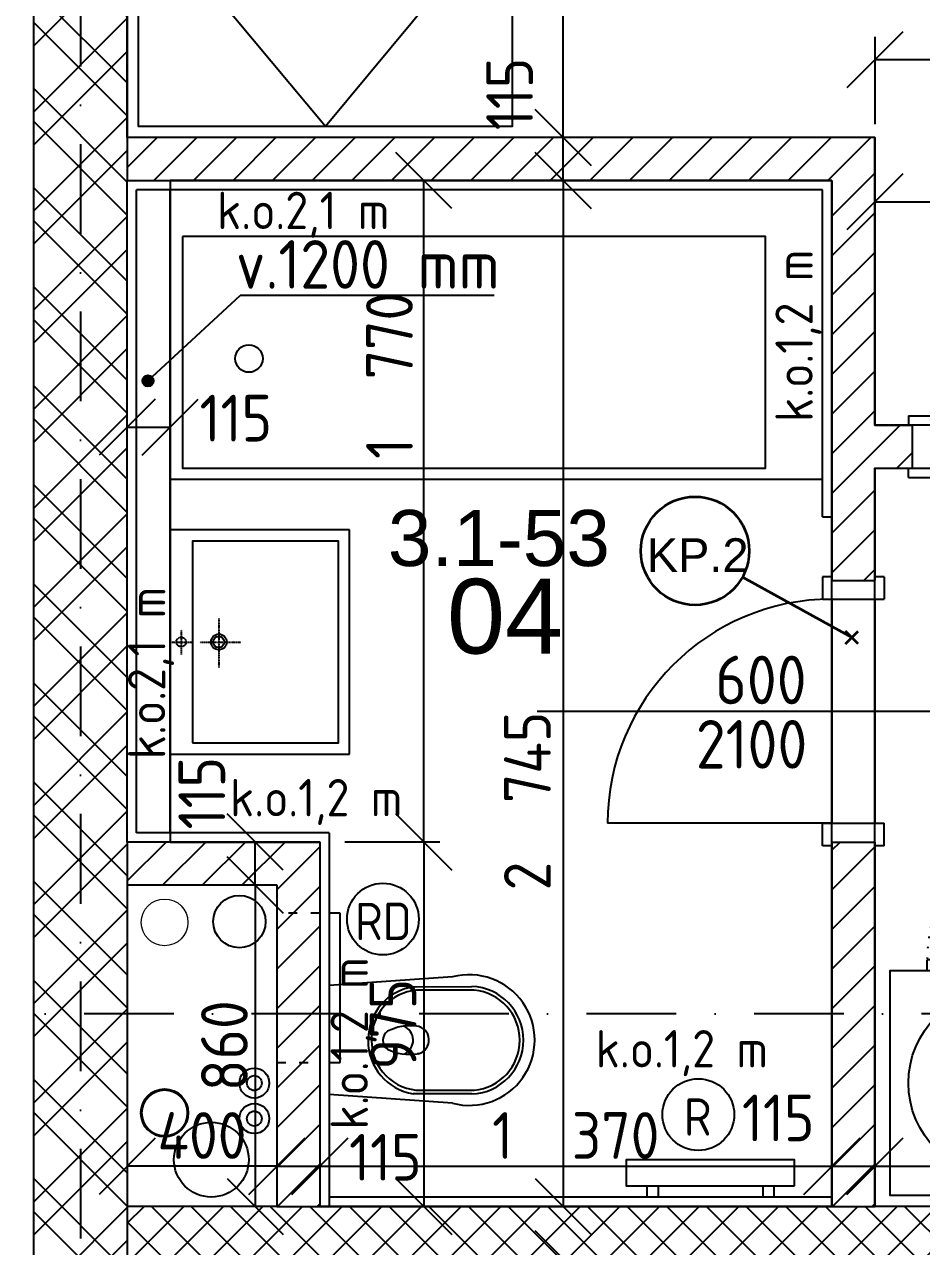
# Model space of a CAD drawing. Extents: x 4511820 to 5180432, y -1526536 to -944957.
# Drawn here: x 5007426 to 5009826, y -1163197 to -1159927 of the extents above; entities that cross this region are included whole.
import ezdxf

# ---------------------------------------------------------------- set-up
doc = ezdxf.new("R2010")
doc.units = 0
doc.header["$MEASUREMENT"] = 0
for name, pattern in [('ACAD_ISO03W100', [30, 12, -18]), ('ACAD_ISO07W100', [3.5, 0.5, -3]), ('BODKOCIARKOVANA_3', [5.6, 3, -1.3, 0, -1.3]), ('DASHED', [0.75, 0.5, -0.25])]:
    doc.linetypes.add(name, pattern=pattern)
doc.layers.get('0').update_dxf_attribs({"linetype": 'CONTINUOUS'})
doc.layers.get('Defpoints').update_dxf_attribs({"color": 61, "linetype": 'CONTINUOUS'})
for name, color, linetype in [('DVERE', 45, 'CONTINUOUS'), ('KÓTY', 4, 'CONTINUOUS'), ('MÚRY', 1, 'CONTINUOUS'), ('osi', 253, 'CONTINUOUS'), ('Plochy', 41, 'CONTINUOUS'), ('POPIS', 7, 'CONTINUOUS'), ('TENKÁ', 7, 'CONTINUOUS'), ('tzb', 153, 'CONTINUOUS'), ('Z-Kúrenie', 101, 'CONTINUOUS'), ('ZARIADENIE', 47, 'CONTINUOUS'), ('ZARIADENIE1', 145, 'CONTINUOUS'), ('ZARIADOVACIE', 144, 'CONTINUOUS'), ('zz-vetr', 52, 'CONTINUOUS'), ('ŠRAFY', 82, 'CONTINUOUS')]:
    doc.layers.add(name, color=color, linetype=linetype)
for name, color, linetype, lineweight in [('preklady', 74, 'CONTINUOUS', 35), ('zz-kanal-daždová', 136, 'CONTINUOUS', 40), ('zz-kanal-splaskova', 37, 'CONTINUOUS', 18)]:
    doc.layers.add(name, color=color, linetype=linetype, lineweight=lineweight)
doc.styles.add('ARIAL', font='arial.ttf')
doc.styles.add('STYLE1', font='isocp.shx')
doc.dimstyles.new('STANDARD-50', dxfattribs={"dimtxt": 125, "dimasz": 150, "dimexe": 10, "dimexo": 200, "dimgap": 20, "dimtad": 1, "dimdsep": 46, "dimlunit": 6, "dimtxsty": 'STYLE1', "dimblk1": 'OBLIQUE', "dimblk2": 'OBLIQUE', "dimsah": 1, "dimcen": 2.5, "dimse1": 1, "dimse2": 1, "dimadec": 0, "dimazin": 0, "dimtfac": 1, "dimtmove": 1, "dimatfit": 3, "dimldrblk": 'OBLIQUE', "dimfxl": 1, "dimtolj": 1, "dimtzin": 0, "dimarcsym": 0})
pattern_1 = [(45, (515270.5, 303822), (-53.0330086, 53.0330086), [])]

# ---------------------------------------------------------------- blocks, each defined once
blk = doc.blocks.new('pračka')
at = {"layer": 'ZARIADENIE1', "color": 8, "linetype": 'ACAD_ISO07W100', "ltscale": 8}
blk.add_line((4536136.9, -1117296.3), (4536419.7, -1117579.2), dxfattribs=at)
at = {"layer": 'ZARIADENIE1', "color": 8}
for p, q in [((4536419.7, -1117579.2), (4536019.7, -1117579.2)), ((4536019.7, -1117609.2), (4536019.7, -1117579.2)), ((4536419.7, -1117609.2), (4536419.7, -1117579.2))]:
    blk.add_line(p, q, dxfattribs=at)
blk.add_lwpolyline([(4536519.7, -1118209.2), (4536519.7, -1117609.2), (4535919.7, -1117609.2), (4535919.7, -1118209.2)], close=True, dxfattribs=at)
blk.add_circle((4536219.7, -1117909.2), 250, dxfattribs=at)
at = {"layer": 'ZARIADENIE1', "color": 8, "linetype": 'ACAD_ISO07W100', "ltscale": 8}
blk.add_arc((4536419.7, -1117579.2), 400, 135, 180, dxfattribs=at)
blk = doc.blocks.new('_OBLIQUE')
at = {"color": 0, "linetype": 'ByBlock'}
blk.add_line((-0.5, -0.5), (0.5, 0.5), dxfattribs=at)
blk = doc.blocks.new('*D12940')
at = {"layer": 'Defpoints', "color": 0}
for p in [(4980571, -1161904.2), (5007401, -1170664.2), (4980571, -1172433.9)]:
    blk.add_point(p, dxfattribs=at)
at = {"layer": 'KÓTY', "color": 0, "lineweight": -2}
blk.add_line((5007401, -1172433.9), (4980571, -1172433.9), dxfattribs=at)
at = {"layer": 'KÓTY', "color": 0, "linetype": 'ByBlock', "lineweight": -2, "xscale": 150, "yscale": 150, "zscale": 150, "rotation": 180}
blk.add_blockref('_OBLIQUE', (4980571, -1172433.9), dxfattribs=at)
at = {"layer": 'KÓTY', "color": 0, "linetype": 'ByBlock', "lineweight": -2, "xscale": 150, "yscale": 150, "zscale": 150}
blk.add_blockref('_OBLIQUE', (5007401, -1172433.9), dxfattribs=at)
at = {"layer": 'KÓTY', "color": 0, "insert": (4993986, -1172351.3), "char_height": 125, "attachment_point": 5, "style": 'STYLE1'}
blk.add_mtext('\\A1;26ﾠ830', dxfattribs=at)
blk = doc.blocks.new('SKRINA')
at = {"layer": 'ZARIADENIE'}
for p, q in [((4449069, -1324645.2), (4448469, -1324145.2)), ((4448469, -1325145.2), (4449069, -1324645.2))]:
    blk.add_line(p, q, dxfattribs=at)
blk.add_lwpolyline([(4448469, -1324145.2), (4448469, -1325145.2), (4449069, -1325145.2), (4449069, -1324145.2)], close=True, dxfattribs=at)
blk = doc.blocks.new('*D18821')
at = {"layer": 'Defpoints', "color": 0}
for p in [(5007701, -1162982), (5007701, -1163089.2), (5008101, -1163089.2)]:
    blk.add_point(p, dxfattribs=at)
at = {"layer": 'KÓTY', "color": 0, "lineweight": -2}
blk.add_line((5008101, -1162982), (5007701, -1162982), dxfattribs=at)
at = {"layer": 'KÓTY', "color": 0, "linetype": 'ByBlock', "lineweight": -2, "xscale": 150, "yscale": 150, "zscale": 150, "rotation": 180}
blk.add_blockref('_OBLIQUE', (5007701, -1162982), dxfattribs=at)
at = {"layer": 'KÓTY', "color": 0, "linetype": 'ByBlock', "lineweight": -2, "xscale": 150, "yscale": 150, "zscale": 150}
blk.add_blockref('_OBLIQUE', (5008101, -1162982), dxfattribs=at)
at = {"layer": 'KÓTY', "color": 0, "insert": (5007901, -1162899.5), "char_height": 125, "attachment_point": 5, "style": 'STYLE1'}
blk.add_mtext('\\A1;400', dxfattribs=at)
blk = doc.blocks.new('*D18823')
at = {"layer": 'Defpoints', "color": 0}
for p in [(5008101, -1162229.2), (5008043.5, -1163089.2), (5008101, -1163089.2)]:
    blk.add_point(p, dxfattribs=at)
at = {"layer": 'KÓTY', "color": 0, "lineweight": -2}
blk.add_line((5008043.5, -1162229.2), (5008043.5, -1163089.2), dxfattribs=at)
at = {"layer": 'KÓTY', "color": 0, "linetype": 'ByBlock', "lineweight": -2, "xscale": 150, "yscale": 150, "zscale": 150}
for p, rotation in [((5008043.5, -1162229.2), 90), ((5008043.5, -1163089.2), 270)]:
    blk.add_blockref('_OBLIQUE', p, dxfattribs=dict(at, rotation=rotation))
at = {"layer": 'KÓTY', "color": 0, "insert": (5007961, -1162659.2), "char_height": 125, "attachment_point": 5, "rotation": 90, "style": 'STYLE1'}
blk.add_mtext('\\A1;860', dxfattribs=at)
blk = doc.blocks.new('*D18846')
at = {"layer": 'Defpoints', "color": 0}
for p in [(5008788, -1162114.2), (5008494.5, -1163089.2), (5008788, -1163089.2)]:
    blk.add_point(p, dxfattribs=at)
at = {"layer": 'KÓTY', "color": 0, "lineweight": -2}
blk.add_line((5008494.5, -1162114.2), (5008494.5, -1163089.2), dxfattribs=at)
at = {"layer": 'KÓTY', "color": 0, "linetype": 'ByBlock', "lineweight": -2, "xscale": 150, "yscale": 150, "zscale": 150}
for p, rotation in [((5008494.5, -1162114.2), 90), ((5008494.5, -1163089.2), 270)]:
    blk.add_blockref('_OBLIQUE', p, dxfattribs=dict(at, rotation=rotation))
at = {"layer": 'KÓTY', "color": 0, "insert": (5008412, -1162601.7), "char_height": 125, "attachment_point": 5, "rotation": 90, "style": 'STYLE1'}
blk.add_mtext('\\A1;975', dxfattribs=at)
blk = doc.blocks.new('*D18847')
at = {"layer": 'Defpoints', "color": 0}
for p in [(5008494.5, -1160344.2), (5008788, -1160344.2), (5008788, -1162114.2)]:
    blk.add_point(p, dxfattribs=at)
at = {"layer": 'KÓTY', "color": 0, "lineweight": -2}
blk.add_line((5008494.5, -1162114.2), (5008494.5, -1160344.2), dxfattribs=at)
at = {"layer": 'KÓTY', "color": 0, "linetype": 'ByBlock', "lineweight": -2, "xscale": 150, "yscale": 150, "zscale": 150}
for p, rotation in [((5008494.5, -1160344.2), 90), ((5008494.5, -1162114.2), 270)]:
    blk.add_blockref('_OBLIQUE', p, dxfattribs=dict(at, rotation=rotation))
at = {"layer": 'KÓTY', "color": 0, "insert": (5008402.5, -1160865.5), "char_height": 125, "attachment_point": 5, "rotation": 90, "style": 'STYLE1'}
blk.add_mtext('\\A1;1ﾠ770', dxfattribs=at)
blk = doc.blocks.new('*D18848')
at = {"layer": 'Defpoints', "color": 0}
for p in [(5008022.5, -1160344.2), (5008022.5, -1163089.2), (5008867.5, -1163089.2)]:
    blk.add_point(p, dxfattribs=at)
at = {"layer": 'KÓTY', "color": 0, "lineweight": -2}
blk.add_line((5008867.5, -1160344.2), (5008867.5, -1163089.2), dxfattribs=at)
at = {"layer": 'KÓTY', "color": 0, "linetype": 'ByBlock', "lineweight": -2, "xscale": 150, "yscale": 150, "zscale": 150}
for p, rotation in [((5008867.5, -1160344.2), 90), ((5008867.5, -1163089.2), 270)]:
    blk.add_blockref('_OBLIQUE', p, dxfattribs=dict(at, rotation=rotation))
at = {"layer": 'KÓTY', "color": 0, "insert": (5008771.5, -1162004.5), "char_height": 125, "attachment_point": 5, "rotation": 90, "style": 'STYLE1'}
blk.add_mtext('\\A1;2ﾠ745', dxfattribs=at)
blk = doc.blocks.new('*D18849')
at = {"layer": 'Defpoints', "color": 0}
for p in [(5008867.5, -1160229.2), (5009907.5, -1160229.2), (5009907.5, -1160344.2)]:
    blk.add_point(p, dxfattribs=at)
at = {"layer": 'KÓTY', "color": 0, "lineweight": -2}
blk.add_line((5008867.5, -1160344.2), (5008867.5, -1160229.2), dxfattribs=at)
at = {"layer": 'KÓTY', "color": 0, "linetype": 'ByBlock', "lineweight": -2, "xscale": 150, "yscale": 150, "zscale": 150}
for p, rotation in [((5008867.5, -1160229.2), 90), ((5008867.5, -1160344.2), 270)]:
    blk.add_blockref('_OBLIQUE', p, dxfattribs=dict(at, rotation=rotation))
at = {"layer": 'KÓTY', "color": 0, "insert": (5008724, -1160112.5), "char_height": 125, "attachment_point": 5, "rotation": 90, "style": 'STYLE1'}
blk.add_mtext('\\A1;115', dxfattribs=at)
blk = doc.blocks.new('*D18850')
at = {"layer": 'Defpoints', "color": 0}
for p in [(5008867.5, -1156114.2), (5009907.5, -1156114.2), (5009907.5, -1160229.2)]:
    blk.add_point(p, dxfattribs=at)
at = {"layer": 'KÓTY', "color": 0, "lineweight": -2}
blk.add_line((5008867.5, -1160229.2), (5008867.5, -1156114.2), dxfattribs=at)
at = {"layer": 'KÓTY', "color": 0, "linetype": 'ByBlock', "lineweight": -2, "xscale": 150, "yscale": 150, "zscale": 150}
for p, rotation in [((5008867.5, -1156114.2), 90), ((5008867.5, -1160229.2), 270)]:
    blk.add_blockref('_OBLIQUE', p, dxfattribs=dict(at, rotation=rotation))
at = {"layer": 'KÓTY', "color": 0, "insert": (5008785, -1158171.7), "char_height": 125, "attachment_point": 5, "rotation": 90, "style": 'STYLE1'}
blk.add_mtext('\\A1;4ﾠ115', dxfattribs=at)
blk = doc.blocks.new('*D18851')
at = {"layer": 'Defpoints', "color": 0}
for p in [(5009907.5, -1163229.2), (5008867.5, -1169034.2), (5009907.5, -1169034.2)]:
    blk.add_point(p, dxfattribs=at)
at = {"layer": 'KÓTY', "color": 0, "lineweight": -2}
blk.add_line((5008867.5, -1163229.2), (5008867.5, -1169034.2), dxfattribs=at)
at = {"layer": 'KÓTY', "color": 0, "linetype": 'ByBlock', "lineweight": -2, "xscale": 150, "yscale": 150, "zscale": 150}
for p, rotation in [((5008867.5, -1163229.2), 90), ((5008867.5, -1169034.2), 270)]:
    blk.add_blockref('_OBLIQUE', p, dxfattribs=dict(at, rotation=rotation))
at = {"layer": 'KÓTY', "color": 0, "insert": (5008785, -1166131.7), "char_height": 125, "attachment_point": 5, "rotation": 90, "style": 'STYLE1'}
blk.add_mtext('\\A1;5ﾠ805', dxfattribs=at)
blk = doc.blocks.new('*D18852')
at = {"layer": 'Defpoints', "color": 0}
for p in [(5007724, -1162114.2), (5008043.5, -1162114.2), (5007724, -1162229.2)]:
    blk.add_point(p, dxfattribs=at)
at = {"layer": 'KÓTY', "color": 0, "lineweight": -2}
blk.add_line((5008043.5, -1162229.2), (5008043.5, -1162114.2), dxfattribs=at)
at = {"layer": 'KÓTY', "color": 0, "linetype": 'ByBlock', "lineweight": -2, "xscale": 150, "yscale": 150, "zscale": 150}
for p, rotation in [((5008043.5, -1162114.2), 90), ((5008043.5, -1162229.2), 270)]:
    blk.add_blockref('_OBLIQUE', p, dxfattribs=dict(at, rotation=rotation))
at = {"layer": 'KÓTY', "color": 0, "insert": (5007900.5, -1161983.5), "char_height": 125, "attachment_point": 5, "rotation": 90, "style": 'STYLE1'}
blk.add_mtext('\\A1;115', dxfattribs=at)
blk = doc.blocks.new('*D18853')
at = {"layer": 'Defpoints', "color": 0}
for p in [(5007701, -1161004.2), (5007816, -1161004.2), (5007816, -1161004.2)]:
    blk.add_point(p, dxfattribs=at)
at = {"layer": 'KÓTY', "color": 0, "lineweight": -2}
blk.add_line((5007701, -1161004.2), (5007816, -1161004.2), dxfattribs=at)
at = {"layer": 'KÓTY', "color": 0, "linetype": 'ByBlock', "lineweight": -2, "xscale": 150, "yscale": 150, "zscale": 150, "rotation": 180}
blk.add_blockref('_OBLIQUE', (5007701, -1161004.2), dxfattribs=at)
at = {"layer": 'KÓTY', "color": 0, "linetype": 'ByBlock', "lineweight": -2, "xscale": 150, "yscale": 150, "zscale": 150}
blk.add_blockref('_OBLIQUE', (5007816, -1161004.2), dxfattribs=at)
at = {"layer": 'KÓTY', "color": 0, "insert": (5007991.5, -1160980), "char_height": 125, "attachment_point": 5, "style": 'STYLE1'}
blk.add_mtext('\\A1;115', dxfattribs=at)
blk = doc.blocks.new('*D18854')
at = {"layer": 'Defpoints', "color": 0}
for p in [(5008101, -1162982), (5008216, -1162982), (5008216, -1162982)]:
    blk.add_point(p, dxfattribs=at)
at = {"layer": 'KÓTY', "color": 0, "lineweight": -2}
blk.add_line((5008101, -1162982), (5008216, -1162982), dxfattribs=at)
at = {"layer": 'KÓTY', "color": 0, "linetype": 'ByBlock', "lineweight": -2, "xscale": 150, "yscale": 150, "zscale": 150, "rotation": 180}
blk.add_blockref('_OBLIQUE', (5008101, -1162982), dxfattribs=at)
at = {"layer": 'KÓTY', "color": 0, "linetype": 'ByBlock', "lineweight": -2, "xscale": 150, "yscale": 150, "zscale": 150}
blk.add_blockref('_OBLIQUE', (5008216, -1162982), dxfattribs=at)
at = {"layer": 'KÓTY', "color": 0, "insert": (5008391.5, -1162957.8), "char_height": 125, "attachment_point": 5, "style": 'STYLE1'}
blk.add_mtext('\\A1;115', dxfattribs=at)
blk = doc.blocks.new('*D18855')
at = {"layer": 'Defpoints', "color": 0}
for p in [(5009586, -1162982), (5008216, -1163089.2), (5009586, -1163089.2)]:
    blk.add_point(p, dxfattribs=at)
at = {"layer": 'KÓTY', "color": 0, "lineweight": -2}
blk.add_line((5008216, -1162982), (5009586, -1162982), dxfattribs=at)
at = {"layer": 'KÓTY', "color": 0, "linetype": 'ByBlock', "lineweight": -2, "xscale": 150, "yscale": 150, "zscale": 150, "rotation": 180}
blk.add_blockref('_OBLIQUE', (5008216, -1162982), dxfattribs=at)
at = {"layer": 'KÓTY', "color": 0, "linetype": 'ByBlock', "lineweight": -2, "xscale": 150, "yscale": 150, "zscale": 150}
blk.add_blockref('_OBLIQUE', (5009586, -1162982), dxfattribs=at)
at = {"layer": 'KÓTY', "color": 0, "insert": (5008901, -1162899.5), "char_height": 125, "attachment_point": 5, "style": 'STYLE1'}
blk.add_mtext('\\A1;1ﾠ370', dxfattribs=at)
blk = doc.blocks.new('*D18856')
at = {"layer": 'Defpoints', "color": 0}
for p in [(5009701, -1162982), (5009586, -1163089.2), (5009701, -1163089.2)]:
    blk.add_point(p, dxfattribs=at)
at = {"layer": 'KÓTY', "color": 0, "lineweight": -2}
blk.add_line((5009586, -1162982), (5009701, -1162982), dxfattribs=at)
at = {"layer": 'KÓTY', "color": 0, "linetype": 'ByBlock', "lineweight": -2, "xscale": 150, "yscale": 150, "zscale": 150, "rotation": 180}
blk.add_blockref('_OBLIQUE', (5009586, -1162982), dxfattribs=at)
at = {"layer": 'KÓTY', "color": 0, "linetype": 'ByBlock', "lineweight": -2, "xscale": 150, "yscale": 150, "zscale": 150}
blk.add_blockref('_OBLIQUE', (5009701, -1162982), dxfattribs=at)
at = {"layer": 'KÓTY', "color": 0, "insert": (5009442.5, -1162852.5), "char_height": 125, "attachment_point": 5, "style": 'STYLE1'}
blk.add_mtext('\\A1;115', dxfattribs=at)
blk = doc.blocks.new('*D18857')
at = {"layer": 'Defpoints', "color": 0}
for p in [(5011586, -1162982), (5009701, -1163089.2), (5011586, -1163089.2)]:
    blk.add_point(p, dxfattribs=at)
at = {"layer": 'KÓTY', "color": 0, "lineweight": -2}
blk.add_line((5009701, -1162982), (5011586, -1162982), dxfattribs=at)
at = {"layer": 'KÓTY', "color": 0, "linetype": 'ByBlock', "lineweight": -2, "xscale": 150, "yscale": 150, "zscale": 150, "rotation": 180}
blk.add_blockref('_OBLIQUE', (5009701, -1162982), dxfattribs=at)
at = {"layer": 'KÓTY', "color": 0, "linetype": 'ByBlock', "lineweight": -2, "xscale": 150, "yscale": 150, "zscale": 150}
blk.add_blockref('_OBLIQUE', (5011586, -1162982), dxfattribs=at)
at = {"layer": 'KÓTY', "color": 0, "insert": (5010643.5, -1162899.5), "char_height": 125, "attachment_point": 5, "style": 'STYLE1'}
blk.add_mtext('\\A1;1ﾠ885', dxfattribs=at)
blk = doc.blocks.new('*D18869')
at = {"layer": 'Defpoints', "color": 0}
for p in [(5010251, -1159893), (5009701, -1160021), (5009701, -1160229.2)]:
    blk.add_point(p, dxfattribs=at)
at = {"layer": 'KÓTY', "color": 0, "lineweight": -2}
blk.add_line((5010251, -1160021), (5009701, -1160021), dxfattribs=at)
at = {"layer": 'KÓTY', "color": 0, "linetype": 'ByBlock', "lineweight": -2, "xscale": 150, "yscale": 150, "zscale": 150, "rotation": 180}
blk.add_blockref('_OBLIQUE', (5009701, -1160021), dxfattribs=at)
at = {"layer": 'KÓTY', "color": 0, "linetype": 'ByBlock', "lineweight": -2, "xscale": 150, "yscale": 150, "zscale": 150}
blk.add_blockref('_OBLIQUE', (5010251, -1160021), dxfattribs=at)
at = {"layer": 'KÓTY', "color": 0, "insert": (5009976, -1159938.5), "char_height": 125, "attachment_point": 5, "style": 'STYLE1'}
blk.add_mtext('\\A1;550', dxfattribs=at)
blk = doc.blocks.new('*D18875')
at = {"layer": 'Defpoints', "color": 0}
for p in [(5009701, -1160229.2), (5011586, -1160229.2), (5011586, -1160401.5)]:
    blk.add_point(p, dxfattribs=at)
at = {"layer": 'KÓTY', "color": 0, "lineweight": -2}
blk.add_line((5009701, -1160401.5), (5011586, -1160401.5), dxfattribs=at)
at = {"layer": 'KÓTY', "color": 0, "linetype": 'ByBlock', "lineweight": -2, "xscale": 150, "yscale": 150, "zscale": 150, "rotation": 180}
blk.add_blockref('_OBLIQUE', (5009701, -1160401.5), dxfattribs=at)
at = {"layer": 'KÓTY', "color": 0, "linetype": 'ByBlock', "lineweight": -2, "xscale": 150, "yscale": 150, "zscale": 150}
blk.add_blockref('_OBLIQUE', (5011586, -1160401.5), dxfattribs=at)
at = {"layer": 'KÓTY', "color": 0, "insert": (5010643.5, -1160319), "char_height": 125, "attachment_point": 5, "style": 'STYLE1'}
blk.add_mtext('\\A1;1ﾠ885', dxfattribs=at)

msp = doc.modelspace()

# ---------------------------------------------------------------- hatches: boundary and pattern name
at = {"layer": 'KÓTY'}
h = msp.add_hatch(color=256, dxfattribs=at)
h.dxf.hatch_style = 1
h.paths.add_polyline_path([(5007756.5, -1160895.172, -0.65381715), (5007745.478, -1160869.998, -1.52947961)])
at = {"layer": 'ŠRAFY'}
h = msp.add_hatch(dxfattribs=at)
h.set_pattern_fill('ANSI32', color=256, scale=500, angle=90)
h.set_pattern_definition([(135, (400449.4, 44482.1), (-132.5825215, -132.5825215), []), (135, (400449.4, 44570.48), (-132.5825215, -132.5825215), [])])
h.paths.add_polyline_path([(5007451, -1169034.191), (5007701, -1169034.191), (5007701, -1163229.191), (5007701, -1163089.191), (5007701, -1162229.191), (5007701, -1162114.191), (5007701, -1160344.191), (5007701, -1160229.191), (5007701, -1156114.191), (5007451, -1156114.191)])
h = msp.add_hatch(dxfattribs=at)
h.set_pattern_fill('ANSI32', color=256, scale=500)
h.set_pattern_definition([(45, (584112, 91563.12), (-132.5825215, 132.5825215), []), (45, (584200.39, 91563.12), (-132.5825215, 132.5825215), [])])
h.paths.add_polyline_path([(5007451, -1169034.191), (5007701, -1169034.191), (5007701, -1163229.191), (5007701, -1163089.191), (5007701, -1162229.191), (5007701, -1162114.191), (5007701, -1160344.191), (5007701, -1160229.191), (5007701, -1156114.191), (5007451, -1156114.191)])
at = {"layer": 'ŠRAFY', "ltscale": 0.25}
h = msp.add_hatch(dxfattribs=at)
h.set_pattern_fill('ANSI31', color=256, scale=600, style=0)
h.set_pattern_definition(pattern_1)
h.paths.add_polyline_path([(5009701, -1160999.191), (5009701, -1160229.191), (5007701, -1160229.191), (5007701, -1160344.191), (5009586, -1160344.191), (5009586, -1161244.191), (5009586, -1161404.191), (5009586, -1161414.191), (5009701, -1161414.191), (5009701, -1161404.191), (5009701, -1161114.191), (5009791, -1161114.191), (5009801, -1161114.191), (5009801, -1160999.191), (5009791, -1160999.191)])
h = msp.add_hatch(dxfattribs=at)
h.set_pattern_fill('ANSI31', color=256, scale=600, style=0)
h.set_pattern_definition(pattern_1)
h.paths.add_polyline_path([(5007701, -1162229.191), (5008101, -1162229.191), (5008101, -1163089.191), (5008216, -1163089.191), (5008216, -1162114.191), (5007701, -1162114.191)])
h = msp.add_hatch(dxfattribs=at)
h.set_pattern_fill('ANSI31', color=256, scale=600, style=0)
h.set_pattern_definition(pattern_1)
h.paths.add_polyline_path([(5009586, -1163089.191), (5009701, -1163089.191), (5009701, -1162124.191), (5009701, -1162114.191), (5009586, -1162114.191), (5009586, -1162124.191), (5009586, -1163064.191)])
h = msp.add_hatch(dxfattribs=at)
h.set_pattern_fill('ANSI37', color=256, scale=600, style=0)
h.set_pattern_definition([(45, (-3027222.4, 456601.68), (-53.0330086, 53.0330086), []), (135, (-3027222.4, 456601.68), (-53.0330086, -53.0330086), [])])
h.paths.add_polyline_path([(5009551, -1163229.191), (5009771, -1163229.191), (5010386, -1163229.191), (5010986, -1163229.191), (5011586, -1163229.191), (5011701, -1163229.191), (5011701, -1163089.191), (5011586, -1163089.191), (5009701, -1163089.191), (5009586, -1163089.191), (5008241, -1163089.191), (5008216, -1163089.191), (5008101, -1163089.191), (5007701, -1163089.191), (5007701, -1163229.191), (5008951, -1163229.191), (5009201, -1163229.191), (5009301, -1163229.191)])

# ---------------------------------------------------------------- linework, layer by layer
at = {"layer": 'DVERE', "ltscale": 0.25}
for p, q in [((5009791, -1160974.191), (5009851, -1160974.191)), ((5009791, -1160974.191), (5009791, -1160999.191)), ((5009791, -1161139.191), (5009791, -1161114.191)), ((5009791, -1161139.191), (5009851, -1161139.191)), ((5009561, -1161404.191), (5009561, -1161464.191)), ((5009586, -1161404.191), (5009561, -1161404.191)), ((5009726, -1161404.191), (5009701, -1161404.191)), ((5009726, -1161404.191), (5009726, -1161464.191)), ((5009561, -1161464.191), (5009726, -1161464.191)), ((5009586, -1161464.191), (5009586, -1162064.191)), ((5009701, -1161464.191), (5009701, -1162064.191)), ((5008797.844, -1161764.191), (5009902.5, -1161764.191)), ((5009586, -1162064.191), (5008986, -1162064.191)), ((5009561, -1162064.191), (5009726, -1162064.191)), ((5009561, -1162124.191), (5009561, -1162064.191)), ((5009726, -1162124.191), (5009726, -1162064.191)), ((5009586, -1162124.191), (5009561, -1162124.191)), ((5009726, -1162124.191), (5009701, -1162124.191))]:
    msp.add_line(p, q, dxfattribs=at)
msp.add_arc((5009586, -1162064.191), 600, 90, 180, dxfattribs=at)
at = {"layer": 'KÓTY'}
for p, q in [((5009701, -1159960), (5009701, -1160168.191)), ((5007756.5, -1160880.172), (5008003.5, -1160652.172)), ((5008683, -1160652.172), (5008003.5, -1160652.172)), ((5008537, -1162114.191), (5008283.5, -1162114.191))]:
    msp.add_line(p, q, dxfattribs=at)
msp.add_circle((5007756.5, -1160880.172), 15, dxfattribs=at)
at = {"layer": 'MÚRY'}
for p, q in [((5007701, -1156114.191), (5007701, -1160229.191)), ((5007701, -1162114.191), (5007701, -1160344.191)), ((5007701, -1160344.191), (5009586, -1160344.191)), ((5007701, -1162229.191), (5008101, -1162229.191))]:
    msp.add_line(p, q, dxfattribs=at)
at = {"layer": 'MÚRY', "ltscale": 0.25}
for p, q in [((5009701, -1160229.191), (5007701, -1160229.191)), ((5009701, -1160229.191), (5009701, -1160999.191)), ((5009586, -1160344.191), (5009586, -1161414.191)), ((5009701, -1160999.191), (5009801, -1160999.191)), ((5009801, -1160999.191), (5009801, -1161114.191)), ((5009701, -1161114.191), (5009701, -1161414.191)), ((5009701, -1161114.191), (5009801, -1161114.191)), ((5009586, -1161414.191), (5009701, -1161414.191)), ((5008216, -1162114.191), (5007701, -1162114.191)), ((5008216, -1162114.191), (5008216, -1163089.191)), ((5009586, -1162114.191), (5009586, -1163089.191)), ((5009586, -1162114.191), (5009701, -1162114.191)), ((5009701, -1162114.191), (5009701, -1163089.191)), ((5007701, -1162229.191), (5007701, -1163089.191)), ((5007701, -1162229.191), (5007701, -1163089.191)), ((5008101, -1162229.191), (5008101, -1163089.191)), ((5008101, -1163089.191), (5007701, -1163089.191)), ((5009586, -1163089.191), (5008216, -1163089.191)), ((5011586, -1163089.191), (5009701, -1163089.191))]:
    msp.add_line(p, q, dxfattribs=at)
at = {"layer": 'osi', "linetype": 'BODKOCIARKOVANA_3', "ltscale": 80}
for p, q in [((5007576, -1134257), (5007576, -1171774.191)), ((5041881, -1162574.191), (4978211, -1162574.191))]:
    msp.add_line(p, q, dxfattribs=at)
at = {"layer": 'Plochy'}
msp.add_line((5009701, -1160021), (5009701, -1160193.5), dxfattribs=at)
for points in [[(5007701, -1160229.191), (5007701, -1156114.191), (5010756, -1156114.191), (5010756, -1159864.191), (5011586, -1159864.191), (5011586, -1160999.191), (5009701, -1160999.191), (5009701, -1160229.191)], [(5009701, -1163089.191), (5009701, -1161114.191), (5011701, -1161114.191), (5011701, -1159864.191), (5014041, -1159864.191), (5014041, -1163849.191), (5011701, -1163849.191), (5011701, -1162349.191), (5011586, -1162349.191), (5011586, -1163089.191)], [(5009586, -1160344.191), (5007816, -1160344.191), (5007816, -1162114.191), (5008216, -1162114.191), (5008216, -1163089.191), (5009586, -1163089.191)]]:
    msp.add_lwpolyline(points, close=True, dxfattribs=at)
at = {"layer": 'preklady'}
for p, q in [((5009639.499, -1161566.999), (5009346.913, -1161405.321)), ((5009622.882, -1161583.616), (5009656.116, -1161550.382)), ((5009656.117, -1161583.617), (5009622.883, -1161550.383))]:
    msp.add_line(p, q, dxfattribs=at)
at = {"layer": 'preklady', "ltscale": 0.25}
msp.add_circle((5009220, -1161335.191), 145, dxfattribs=at)
at = {"layer": 'TENKÁ'}
for p, q in [((5007451, -1169414.191), (5007451, -1155574.191)), ((5007701, -1160229.191), (5007701, -1160344.191)), ((5009561, -1161244.191), (5009586, -1161244.191)), ((5007701, -1162114.191), (5007701, -1162229.191)), ((5007701, -1163089.191), (5007701, -1163229.191)), ((5008101, -1163089.191), (5008216, -1163089.191)), ((5009586, -1163089.191), (5009701, -1163089.191))]:
    msp.add_line(p, q, dxfattribs=at)
at = {"layer": 'TENKÁ', "ltscale": 0.25}
for p, q in [((5009561, -1160369.191), (5007726, -1160369.191)), ((5007726, -1162089.191), (5007726, -1160369.191)), ((5007816, -1162089.191), (5007816, -1160369.191)), ((5009561, -1161244.191), (5009561, -1160369.191)), ((5009561, -1161144.191), (5007816, -1161144.191)), ((5008241, -1162089.191), (5007726, -1162089.191)), ((5008241, -1162089.191), (5008241, -1163089.191)), ((5009586, -1163064.191), (5008241, -1163064.191))]:
    msp.add_line(p, q, dxfattribs=at)
at = {"layer": 'tzb', "linetype": 'ACAD_ISO03W100', "ltscale": 2}
for p, q in [((5008216, -1162304.191), (5008101, -1162304.191)), ((5008101, -1162704.191), (5008216, -1162704.191))]:
    msp.add_line(p, q, dxfattribs=at)
at = {"layer": 'tzb'}
for p, q in [((5008271, -1162304.191), (5008241, -1162304.191)), ((5008271, -1162704.191), (5008271, -1162304.191)), ((5008241, -1162704.191), (5008271, -1162704.191))]:
    msp.add_line(p, q, dxfattribs=at)
msp.add_circle((5008385.037, -1162320.397), 96, dxfattribs=at)
at = {"layer": 'Z-Kúrenie', "linetype": 'Continuous'}
for p, q in [((5009091, -1163034.191), (5009091, -1163064.191)), ((5009121, -1163034.191), (5009121, -1163064.191)), ((5009401, -1163034.191), (5009401, -1163064.191)), ((5009431, -1163034.191), (5009431, -1163064.191))]:
    msp.add_line(p, q, dxfattribs=at)
msp.add_lwpolyline([(5009486, -1163034.191), (5009486, -1162964.191), (5009036, -1162964.191), (5009036, -1163034.191)], close=True, dxfattribs=at)
at = {"layer": 'Z-Kúrenie'}
for centre, radius in [((5008041, -1162759.191), 40), ((5008041, -1162759.191), 20), ((5008041, -1162854.191), 40), ((5008041, -1162854.191), 20)]:
    msp.add_circle(centre, radius, dxfattribs=at)
at = {"layer": 'Z-Kúrenie', "linetype": 'Continuous'}
msp.add_circle((5009228.754, -1162843.634), 96, dxfattribs=at)
at = {"layer": 'ZARIADOVACIE', "ltscale": 0.25}
for p, q in [((5008296, -1161279.191), (5007816, -1161279.191)), ((5008296, -1161879.191), (5008296, -1161279.191)), ((5007816, -1161879.191), (5008296, -1161879.191))]:
    msp.add_line(p, q, dxfattribs=at)
at = {"layer": 'ZARIADOVACIE', "linetype": 'DASHED'}
for p, q in [((5007945.771, -1161516.203), (5007945.771, -1161647.657)), ((5007845.348, -1161546.328), (5007845.348, -1161612.055)), ((5007820.701, -1161579.191), (5007872.735, -1161579.191)), ((5007895.107, -1161579.191), (5008004.652, -1161579.191))]:
    msp.add_line(p, q, dxfattribs=at)
at = {"layer": 'ZARIADOVACIE'}
for p, q in [((5008570.998, -1162475.378), (5008241, -1162498.454)), ((5008468.134, -1162501.647), (5008623.29, -1162500.521)), ((5008629.464, -1162510.544), (5008474.803, -1162510.544)), ((5008570.999, -1162813.005), (5008241, -1162789.929)), ((5008623.29, -1162788.409), (5008465.881, -1162788.409)), ((5008486.642, -1162778.554), (5008629.464, -1162778.554))]:
    msp.add_line(p, q, dxfattribs=at)
at = {"layer": 'ZARIADOVACIE', "linetype": 'Continuous'}
for p, q in [((5008345.88, -1162642.493), (5008345.316, -1162645.31)), ((5008353.968, -1162644.191), (5008354.79, -1162645.087)), ((5008479.998, -1162680.756), (5008476.288, -1162680.917))]:
    msp.add_line(p, q, dxfattribs=at)
at = {"layer": 'ZARIADOVACIE', "ltscale": 0.25}
for points in [[(5007848.472, -1160494.191), (5007848.472, -1161114.191), (5009408.472, -1161114.191), (5009408.472, -1160494.191)], [(5007876, -1161849.191), (5008266, -1161849.191), (5008266, -1161309.191), (5007876, -1161309.191)], [(5007876, -1161849.191), (5008266, -1161849.191), (5008266, -1161309.191), (5007876, -1161309.191)]]:
    msp.add_lwpolyline(points, close=True, dxfattribs=at)
msp.add_circle((5008026.695, -1160820.681), 36.624, dxfattribs=at)
at = {"layer": 'ZARIADOVACIE', "linetype": 'Continuous'}
for centre, radius in [((5007946.038, -1161578.918), 20.877), ((5007945.771, -1161579.191), 14.781)]:
    msp.add_circle(centre, radius, dxfattribs=at)
at = {"layer": 'ZARIADOVACIE', "linetype": 'DASHED'}
msp.add_circle((5007845.348, -1161578.878), 12.931, dxfattribs=at)
at = {"layer": 'ZARIADOVACIE', "linetype": 'Continuous'}
for centre, radius, start, end in [((5008616.232, -1162644.191), 174.768, 255.000166, 105.000097), ((5008486.58, -1162641.14), 140.707, 97.532963, 180.550993), ((5008487.265, -1162643.261), 133.3, 95.364578, 180.399907), ((5008616.916, -1162644.465), 144.085, 272.535471, 87.464529), ((5008616.356, -1162644.549), 134.645, 275.586614, 84.413386), ((5008458.917, -1162739.965), 134.275, 83.23165, 117.408649), ((5008424.597, -1162644.76), 41.261, 296.767028, 66.409044), ((5008470.312, -1162644.191), 37.825, 284.836199, 83.274318), ((5008414.708, -1162644.687), 29.701, 126.344037, 234.266205), ((5008490.144, -1162645.628), 144.828, 179.874094, 260.355814), ((5008486.663, -1162646.671), 131.883, 179.311779, 269.990871), ((5008456.908, -1162544.078), 138.205, 244.477977, 278.060779)]:
    msp.add_arc(centre, radius, start, end, dxfattribs=at)
at = {"layer": 'zz-kanal-daždová'}
msp.add_circle((5007801, -1162839.191), 62.5, dxfattribs=at)
at = {"layer": 'zz-kanal-splaskova'}
msp.add_circle((5007801, -1162329.191), 62.5, dxfattribs=at)
at = {"layer": 'zz-vetr'}
for centre, radius in [((5008001, -1162327.184), 70), ((5007926, -1162964.191), 100)]:
    msp.add_circle(centre, radius, dxfattribs=at)

# ---------------------------------------------------------------- block references
at = {"layer": 'TENKÁ'}
msp.add_blockref('pračka', (473821.253, -44850), dxfattribs=at)
at = {"layer": 'ZARIADENIE', "color": 2, "xscale": -1, "rotation": 89.99999999999993}
msp.add_blockref('SKRINA', (3683585.809, 3288869.809), dxfattribs=at)

# ---------------------------------------------------------------- texts
at = {"layer": 'POPIS', "lineweight": 40, "ltscale": 0.25, "style": 'ARIAL'}
for s, height, p in [('3.1-53', 150, (5008398.269, -1161375.77)), ('04', 200, (5008556.311, -1161609.962))]:
    msp.add_text(s, height=height, dxfattribs=at).set_placement(p)
at = {"layer": 'preklady', "linetype": 'Continuous', "lineweight": 20, "style": 'ARIAL'}
msp.add_text('KP.2', height=90, dxfattribs=at).set_placement((5009090.736, -1161391.448))
at = {"layer": 'TENKÁ', "linetype": 'Continuous', "style": 'STYLE1'}
for s, height, p in [('k.o.2,1 m', 100, (5007941.318, -1160474.217)), ('v.1200 mm', 130, (5007991.372, -1160633.589)), ('600', 130, (5009273.929, -1161745.608)), ('2100', 130, (5009222.155, -1161917.716)), ('k.o.1,2 m', 100, (5007975.922, -1162045.534)), ('k.o.1,2 m', 100, (5008954.17, -1162717.476))]:
    msp.add_text(s, height=height, dxfattribs=at).set_placement(p)
for s, p in [('k.o.1,2 m', (5009535.059, -1160990.165)), ('k.o.2,1 m', (5007802.996, -1161892.387)), ('k.o.1,2 m', (5008345.136, -1162883.447))]:
    msp.add_text(s, height=100, rotation=90, dxfattribs=at).set_placement(p)
at = {"layer": 'tzb', "style": 'STYLE1'}
msp.add_text('RD', height=100, dxfattribs=at).set_placement((5008310.409, -1162376.596))
at = {"layer": 'Z-Kúrenie', "linetype": 'Continuous', "style": 'STYLE1'}
msp.add_text('R', height=100, dxfattribs=at).set_placement((5009190.126, -1162899.833))

# ---------------------------------------------------------------- dimensions: what is measured, and where the dimension line sits
at = {"layer": 'KÓTY'}
for base, p1, p2, picture, middle in [((5008867.5, -1156114.191), (5009907.5, -1160229.191), (5009907.5, -1156114.191), '*D18850', (5008784.957, -1158171.691)), ((5008494.5, -1163089.191), (5008788, -1162114.191), (5008788, -1163089.191), '*D18846', (5008412, -1162601.691)), ((5008043.5, -1163089.191), (5008101, -1162229.191), (5008101, -1163089.191), '*D18823', (5007961, -1162659.191)), ((5008867.5, -1169034.191), (5009907.5, -1163229.191), (5009907.5, -1169034.191), '*D18851', (5008784.957, -1166131.691))]:
    dim = msp.add_linear_dim(base=base, p1=p1, p2=p2, angle=90, dimstyle='STANDARD-50', dxfattribs=at)
    dim.commit()
    dim.dimension.update_dxf_attribs({"geometry": picture, "text_midpoint": middle})
for base, p1, p2, picture, middle in [((5009701, -1160021), (5010251, -1159893.035), (5009701, -1160229.191), '*D18869', (5009976, -1159938.5)), ((5011586, -1160401.5), (5009701, -1160229.191), (5011586, -1160229.191), '*D18875', (5010643.5, -1160318.957)), ((4980571, -1172433.883), (5007401, -1170664.191), (4980571, -1161904.191), '*D12940', (4993986, -1172351.34)), ((5007701, -1162982), (5008101, -1163089.191), (5007701, -1163089.191), '*D18821', (5007901, -1162899.5)), ((5009586, -1162982), (5008216, -1163089.191), (5009586, -1163089.191), '*D18855', (5008901, -1162899.457)), ((5011586, -1162982), (5009701, -1163089.191), (5011586, -1163089.191), '*D18857', (5010643.5, -1162899.457))]:
    dim = msp.add_linear_dim(base=base, p1=p1, p2=p2, dimstyle='STANDARD-50', dxfattribs=at)
    dim.commit()
    dim.dimension.update_dxf_attribs({"geometry": picture, "text_midpoint": middle})
for base, p1, p2, picture, middle in [((5008867.5, -1160229.191), (5009907.5, -1160344.191), (5009907.5, -1160229.191), '*D18849', (5008806.5, -1160112.5)), ((5008867.5, -1163089.191), (5008022.5, -1160344.191), (5008022.5, -1163089.191), '*D18848', (5008854, -1162004.5)), ((5008494.5, -1160344.191), (5008788, -1162114.191), (5008788, -1160344.191), '*D18847', (5008485, -1160865.5)), ((5008043.5, -1162114.191), (5007724, -1162229.191), (5007724, -1162114.191), '*D18852', (5007983, -1161983.5))]:
    dim = msp.add_linear_dim(base=base, p1=p1, p2=p2, angle=90, dimstyle='STANDARD-50', dxfattribs=at)
    dim.commit()
    dim.dimension.update_dxf_attribs({"geometry": picture, "text_midpoint": middle, "dimtype": 160})
for base, p1, p2, picture, middle in [((5007816, -1161004.191), (5007701, -1161004.191), (5007816, -1161004.191), '*D18853', (5007991.5, -1161062.5)), ((5009701, -1162982), (5009586, -1163089.191), (5009701, -1163089.191), '*D18856', (5009442.5, -1162935)), ((5008216, -1162982), (5008101, -1162982), (5008216, -1162982), '*D18854', (5008391.5, -1163040.309))]:
    dim = msp.add_linear_dim(base=base, p1=p1, p2=p2, dimstyle='STANDARD-50', dxfattribs=at)
    dim.commit()
    dim.dimension.update_dxf_attribs({"geometry": picture, "text_midpoint": middle, "dimtype": 160})

doc.saveas('drawing.dxf')
